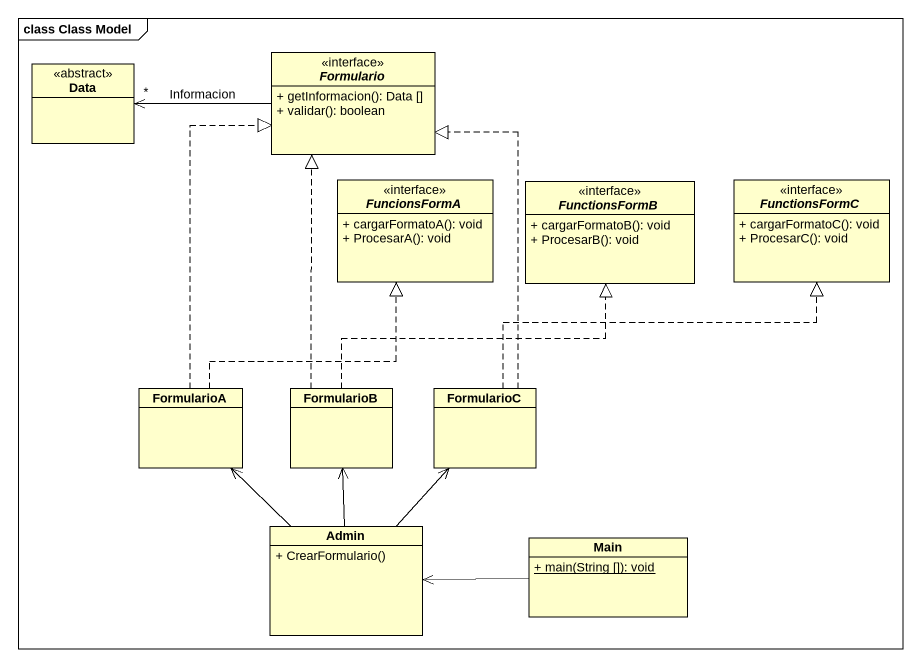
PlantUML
@startuml
mainframe class Class Model
hide circle
hide empty members
skinparam classAttributeIconSize 0
class Data <<abstract>>
interface Formulario {
  + getInformacion(): Data []
  + validar(): boolean
}
interface FuncionsFormA {
  + cargarFormatoA(): void
  + ProcesarA(): void
}
interface FunctionsFormB {
  + cargarFormatoB(): void
  + ProcesarB(): void
}
interface FunctionsFormC {
  + cargarFormatoC(): void
  + ProcesarC(): void
}
class FormularioA
class FormularioB
class FormularioC
class Admin {
  + CrearFormulario()
}
class Main {
  {static} + main(String []): void
}
Formulario -left-> "*" Data : Informacion
FormularioA .up.|> Formulario
FormularioA .up.|> FuncionsFormA
FormularioB .up.|> Formulario
FormularioB .up.|> FunctionsFormB
FormularioC .up.|> Formulario
FormularioC .up.|> FunctionsFormC
Admin -up-> FormularioA
Admin -up-> FormularioB
Admin -up-> FormularioC
Main -left-> Admin
@enduml
